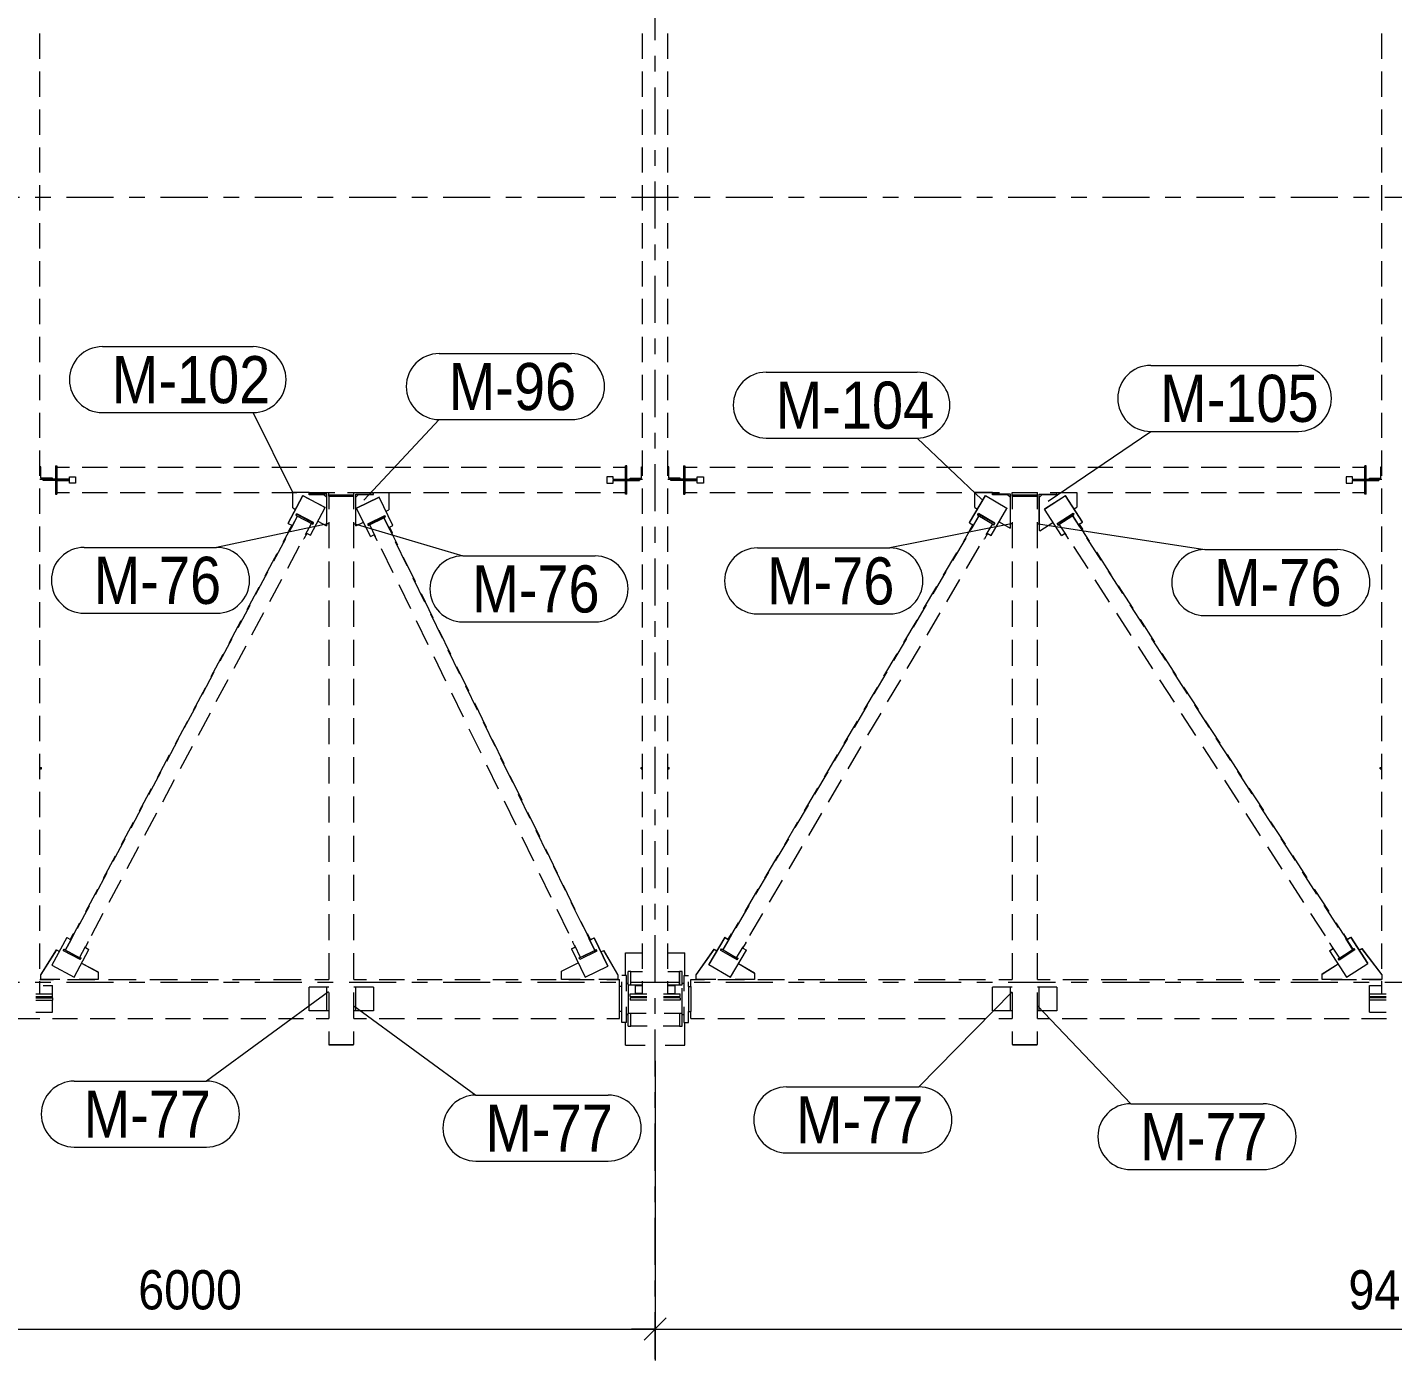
# Model space of a CAD drawing. Header units: millimetres. Extents: x -59 to 782, y -222 to 372.
# Drawn here: x 602 to 689, y -24.2 to 60.8 of the extents above; entities that cross this region are included whole.
import ezdxf

# ---------------------------------------------------------------- set-up
doc = ezdxf.new("R2010")
doc.units = ezdxf.units.MM
doc.linetypes.add('XKITLINE00', pattern=[0])
doc.linetypes.add('XKITLINE03', pattern=[6, 3, -1, 1, -1])
for name, color, linetype, lineweight in [('Part', 2, 'Continuous', 0), ('PartMark', 3, 'Continuous', 0), ('S-GRID', 1, 'Continuous', 0), ('Z-DIMENSIONS', 1, 'Continuous', 0)]:
    doc.layers.add(name, color=color, linetype=linetype, lineweight=lineweight)
doc.styles.add('GOST type A', font='ARIAL.TTF')

msp = doc.modelspace()

# ---------------------------------------------------------------- linework, layer by layer
at = {"layer": 'Part', "linetype": 'XKITLINE00', "lineweight": 0}
for p, q in [((602.8, 58.811), (602.8, 60.421)), ((641.2, 58.811), (641.2, 60.42)), ((642.8, 58.811), (642.8, 60.421)), ((688.3, 58.811), (688.3, 60.42)), ((602.8, 56.397), (602.8, 58.006)), ((641.2, 56.397), (641.2, 58.006)), ((642.8, 56.397), (642.8, 58.006)), ((688.3, 56.397), (688.3, 58.006)), ((602.8, 53.983), (602.8, 55.592)), ((641.2, 53.983), (641.2, 55.592)), ((642.8, 53.983), (642.8, 55.592)), ((688.3, 53.983), (688.3, 55.592)), ((602.8, 51.568), (602.8, 53.178)), ((641.2, 51.568), (641.2, 53.178)), ((642.8, 51.568), (642.8, 53.178)), ((688.3, 51.568), (688.3, 53.178)), ((602.8, 49.154), (602.8, 50.764)), ((641.2, 49.154), (641.2, 50.764)), ((642.8, 49.154), (642.8, 50.764)), ((688.3, 49.154), (688.3, 50.764)), ((602.8, 46.74), (602.8, 48.349)), ((641.2, 46.74), (641.2, 48.349)), ((642.8, 46.74), (642.8, 48.349)), ((688.3, 46.74), (688.3, 48.349)), ((602.8, 44.326), (602.8, 45.935)), ((641.2, 44.326), (641.2, 45.935)), ((642.8, 44.326), (642.8, 45.935)), ((688.3, 44.326), (688.3, 45.935)), ((602.8, 41.911), (602.8, 43.521)), ((641.2, 41.911), (641.2, 43.521)), ((642.8, 41.911), (642.8, 43.521)), ((688.3, 41.911), (688.3, 43.521)), ((602.8, 39.497), (602.8, 41.107)), ((641.2, 39.497), (641.2, 41.107)), ((642.8, 39.497), (642.8, 41.107)), ((688.3, 39.497), (688.3, 41.107)), ((602.8, 37.083), (602.8, 38.692)), ((641.2, 37.083), (641.2, 38.692)), ((642.8, 37.083), (642.8, 38.692)), ((688.3, 37.083), (688.3, 38.692)), ((602.8, 34.669), (602.8, 36.278)), ((641.2, 34.669), (641.2, 36.278)), ((642.8, 34.669), (642.8, 36.278)), ((688.3, 34.669), (688.3, 36.278)), ((602.8, 32.254), (602.8, 33.864)), ((641.2, 32.254), (641.2, 33.864)), ((642.8, 32.254), (642.8, 33.864)), ((688.3, 32.254), (688.3, 33.864)), ((602.87, 32.84), (602.8, 32.84)), ((602.87, 32.11), (602.87, 32.84)), ((603.8, 32.9), (603.8, 32.04)), ((603.8, 32.9), (603.88, 32.9)), ((603.88, 32.9), (603.88, 32.04)), ((603.88, 32.8), (604.685, 32.8)), ((604.68, 32.2), (605.08, 32.2)), ((604.68, 32.04), (604.68, 32.2)), ((605.08, 32.2), (605.08, 31.8)), ((605.491, 32.8), (607.101, 32.8)), ((607.907, 32.8), (609.517, 32.8)), ((610.323, 32.8), (611.933, 32.8)), ((612.739, 32.8), (614.349, 32.8)), ((615.155, 32.8), (616.765, 32.8)), ((617.571, 32.8), (619.181, 32.8)), ((619.987, 32.8), (621.597, 32.8)), ((622.403, 32.8), (624.013, 32.8)), ((624.819, 32.8), (626.429, 32.8)), ((627.235, 32.8), (628.845, 32.8)), ((629.651, 32.8), (631.261, 32.8)), ((632.067, 32.8), (633.677, 32.8)), ((634.483, 32.8), (636.093, 32.8)), ((636.899, 32.8), (638.509, 32.8)), ((639.32, 32.2), (638.92, 32.2)), ((638.92, 32.2), (638.92, 31.8)), ((639.315, 32.8), (640.12, 32.8)), ((639.32, 32.04), (639.32, 32.2)), ((640.2, 32.9), (640.12, 32.9)), ((640.12, 32.04), (640.12, 32.9)), ((640.2, 32.04), (640.2, 32.9)), ((641.13, 32.11), (641.13, 32.84)), ((641.13, 32.84), (641.2, 32.84)), ((642.87, 32.84), (642.8, 32.84)), ((642.87, 32.11), (642.87, 32.84)), ((643.8, 32.9), (643.8, 32.04)), ((643.8, 32.9), (643.88, 32.9)), ((643.88, 32.9), (643.88, 32.04)), ((643.88, 32.8), (644.683, 32.8)), ((644.68, 32.2), (645.08, 32.2)), ((644.68, 32.04), (644.68, 32.2)), ((645.08, 32.2), (645.08, 31.8)), ((645.485, 32.8), (647.09, 32.8)), ((647.893, 32.8), (649.498, 32.8)), ((650.301, 32.8), (651.906, 32.8)), ((652.708, 32.8), (654.314, 32.8)), ((655.116, 32.8), (656.721, 32.8)), ((657.524, 32.8), (659.129, 32.8)), ((659.932, 32.8), (661.537, 32.8)), ((662.34, 32.8), (663.945, 32.8)), ((664.747, 32.8), (666.353, 32.8)), ((667.155, 32.8), (668.76, 32.8)), ((669.563, 32.8), (671.168, 32.8)), ((671.971, 32.8), (673.576, 32.8)), ((674.378, 32.8), (675.984, 32.8)), ((676.786, 32.8), (678.391, 32.8)), ((679.194, 32.8), (680.799, 32.8)), ((681.602, 32.8), (683.207, 32.8)), ((684.01, 32.8), (685.615, 32.8)), ((686.42, 32.2), (686.02, 32.2)), ((686.02, 32.2), (686.02, 31.8)), ((686.417, 32.8), (687.22, 32.8)), ((686.42, 32.04), (686.42, 32.2)), ((687.3, 32.9), (687.22, 32.9)), ((687.22, 32.04), (687.22, 32.9)), ((687.3, 32.04), (687.3, 32.9)), ((688.23, 32.11), (688.23, 32.84)), ((688.23, 32.84), (688.3, 32.84)), ((602.8, 32.04), (603, 32.04)), ((602.8, 29.84), (602.8, 31.45)), ((603.6, 32.11), (602.87, 32.11)), ((604.68, 32.04), (603, 32.04)), ((603, 31.96), (603, 32.04)), ((604.68, 31.96), (603, 31.96)), ((603.6, 32.04), (603.6, 32.11)), ((603.8, 32.04), (603.88, 32.04)), ((603.8, 31.96), (603.8, 31.1)), ((603.8, 31.96), (603.88, 31.96)), ((603.88, 32.05), (604.667, 32.05)), ((603.88, 31.96), (603.88, 31.1)), ((603.88, 31.95), (604.68, 31.95)), ((604.68, 31.96), (604.68, 32.04)), ((604.68, 31.8), (604.68, 31.96)), ((605.08, 31.8), (604.68, 31.8)), ((638.92, 31.8), (639.32, 31.8)), ((639.32, 32.05), (640.12, 32.05)), ((639.32, 32.04), (639.32, 31.96)), ((639.32, 32.04), (641, 32.04)), ((639.32, 31.96), (641, 31.96)), ((639.32, 31.8), (639.32, 31.96)), ((639.32, 31.95), (640.107, 31.95)), ((640.2, 32.04), (640.12, 32.04)), ((640.2, 31.96), (640.12, 31.96)), ((640.12, 31.1), (640.12, 31.96)), ((640.2, 31.1), (640.2, 31.96)), ((640.4, 32.04), (640.4, 32.11)), ((640.4, 32.11), (641.13, 32.11)), ((641, 32.04), (641.2, 32.04)), ((641, 32.04), (641, 31.96)), ((641.2, 29.84), (641.2, 31.45)), ((642.8, 32.04), (643, 32.04)), ((642.8, 29.84), (642.8, 31.45)), ((643.6, 32.11), (642.87, 32.11)), ((644.68, 32.04), (643, 32.04)), ((643, 31.96), (643, 32.04)), ((644.68, 31.96), (643, 31.96)), ((643.6, 32.04), (643.6, 32.11)), ((643.8, 32.04), (643.88, 32.04)), ((643.8, 31.96), (643.8, 31.1)), ((643.8, 31.96), (643.88, 31.96)), ((643.88, 32.05), (644.667, 32.05)), ((643.88, 31.96), (643.88, 31.1)), ((643.88, 31.95), (644.68, 31.95)), ((644.68, 31.96), (644.68, 32.04)), ((644.68, 31.8), (644.68, 31.96)), ((645.08, 31.8), (644.68, 31.8)), ((686.02, 31.8), (686.42, 31.8)), ((686.42, 32.05), (687.22, 32.05)), ((686.42, 32.04), (686.42, 31.96)), ((686.42, 32.04), (688.1, 32.04)), ((686.42, 31.96), (688.1, 31.96)), ((686.42, 31.8), (686.42, 31.96)), ((686.42, 31.95), (687.207, 31.95)), ((687.3, 32.04), (687.22, 32.04)), ((687.3, 31.96), (687.22, 31.96)), ((687.22, 31.1), (687.22, 31.96)), ((687.3, 31.1), (687.3, 31.96)), ((687.5, 32.04), (687.5, 32.11)), ((687.5, 32.11), (688.23, 32.11)), ((688.1, 32.04), (688.3, 32.04)), ((688.1, 32.04), (688.1, 31.96)), ((688.3, 29.84), (688.3, 31.45)), ((603.8, 31.1), (603.88, 31.1)), ((603.88, 31.2), (604.685, 31.2)), ((605.491, 31.2), (607.101, 31.2)), ((607.907, 31.2), (609.517, 31.2)), ((610.323, 31.2), (611.933, 31.2)), ((612.739, 31.2), (614.349, 31.2)), ((615.155, 31.2), (616.765, 31.2)), ((617.571, 31.2), (619.181, 31.2)), ((618.621, 29.237), (619.563, 30.998)), ((618.621, 29.232), (619.563, 30.993)), ((618.915, 31.195), (618.915, 31.2)), ((619.95, 31.195), (618.915, 31.195)), ((618.915, 30.211), (618.915, 31.195)), ((619.563, 30.993), (619.563, 30.998)), ((619.563, 30.998), (620.974, 30.246)), ((620.974, 30.241), (619.563, 30.993)), ((619.95, 31.08), (619.95, 31.2)), ((619.95, 31.055), (619.95, 31.08)), ((621.08, 31.08), (619.95, 31.08)), ((620.9, 31.065), (619.95, 31.065)), ((620.9, 31.055), (619.95, 31.055)), ((619.987, 31.2), (621.597, 31.2)), ((620.9, 31.065), (620.9, 31.055)), ((621.06, 30.905), (620.9, 31.065)), ((621.06, 30.895), (620.9, 31.055)), ((621.06, 30.905), (621.06, 29.07)), ((621.08, 29.2), (621.08, 31.08)), ((621.2, 30.969), (621.2, 31.2)), ((621.2, 30.988), (621.24, 30.988)), ((621.2, 30.969), (621.2, 30.137)), ((622.76, 31.028), (621.24, 31.028)), ((621.24, 31.028), (621.24, 30.961)), ((621.24, 31.001), (622.76, 31.001)), ((621.24, 30.961), (622.76, 30.961)), ((622.8, 30.96), (621.292, 30.96)), ((622.403, 31.2), (624.013, 31.2)), ((622.76, 30.961), (622.76, 31.028)), ((622.76, 30.988), (622.8, 30.988)), ((622.8, 30.969), (622.8, 31.2)), ((622.8, 30.137), (622.8, 30.969)), ((622.92, 29.2), (622.92, 31.08)), ((622.92, 31.08), (624.05, 31.08)), ((622.94, 30.9), (623.1, 31.06)), ((622.94, 29.069), (622.94, 30.9)), ((622.983, 30.2), (624.422, 30.898)), ((624.422, 30.893), (622.983, 30.194)), ((623.1, 31.06), (624.05, 31.06)), ((624.05, 31.08), (624.05, 31.2)), ((624.05, 31.195), (625.039, 31.195)), ((624.05, 31.06), (624.05, 31.08)), ((625.297, 29.103), (624.422, 30.898)), ((624.422, 30.898), (624.422, 30.893)), ((625.297, 29.098), (624.422, 30.893)), ((624.819, 31.2), (626.429, 31.2)), ((625.039, 31.195), (625.039, 31.2)), ((625.039, 31.195), (625.039, 30.088)), ((627.235, 31.2), (628.845, 31.2)), ((629.651, 31.2), (631.261, 31.2)), ((632.067, 31.2), (633.677, 31.2)), ((634.483, 31.2), (636.093, 31.2)), ((636.899, 31.2), (638.509, 31.2)), ((639.315, 31.2), (640.12, 31.2)), ((640.2, 31.1), (640.12, 31.1)), ((643.8, 31.1), (643.88, 31.1)), ((643.88, 31.2), (644.683, 31.2)), ((645.485, 31.2), (647.09, 31.2)), ((647.893, 31.2), (649.498, 31.2)), ((650.301, 31.2), (651.906, 31.2)), ((652.708, 31.2), (654.314, 31.2)), ((655.116, 31.2), (656.721, 31.2)), ((657.524, 31.2), (659.129, 31.2)), ((659.932, 31.2), (661.537, 31.2)), ((662.02, 29.278), (663.036, 30.998)), ((662.02, 29.273), (663.036, 30.993)), ((662.34, 31.2), (663.945, 31.2)), ((662.356, 31.195), (662.356, 31.2)), ((663.5, 31.195), (662.356, 31.195)), ((662.356, 30.239), (662.356, 31.195)), ((663.036, 30.993), (663.036, 30.998)), ((663.036, 30.998), (664.414, 30.188)), ((664.414, 30.182), (663.036, 30.993)), ((663.5, 31.08), (663.5, 31.2)), ((664.63, 31.08), (663.5, 31.08)), ((663.5, 31.055), (663.5, 31.08)), ((664.45, 31.065), (663.5, 31.065)), ((664.45, 31.055), (663.5, 31.055)), ((664.45, 31.065), (664.45, 31.055)), ((664.61, 30.905), (664.45, 31.065)), ((664.61, 30.895), (664.45, 31.055)), ((664.61, 30.905), (664.61, 28.914)), ((664.63, 29.2), (664.63, 31.08)), ((664.747, 31.2), (666.353, 31.2)), ((664.75, 30.969), (664.75, 31.2)), ((664.75, 30.988), (664.79, 30.988)), ((664.75, 30.969), (664.75, 30.137)), ((666.31, 31.028), (664.79, 31.028)), ((664.79, 31.028), (664.79, 30.961)), ((664.79, 31.001), (666.31, 31.001)), ((664.79, 30.961), (666.31, 30.961)), ((666.35, 30.96), (664.842, 30.96)), ((666.31, 30.961), (666.31, 31.028)), ((666.31, 30.988), (666.35, 30.988)), ((666.35, 30.969), (666.35, 31.2)), ((666.35, 30.137), (666.35, 30.969)), ((666.47, 29.2), (666.47, 31.08)), ((666.47, 31.08), (667.6, 31.08)), ((666.49, 30.9), (666.65, 31.06)), ((666.49, 28.769), (666.49, 30.9)), ((666.65, 31.06), (667.6, 31.06)), ((666.799, 30.133), (668.143, 30.998)), ((668.143, 30.993), (666.799, 30.127)), ((667.155, 31.2), (668.76, 31.2)), ((667.6, 31.08), (667.6, 31.2)), ((667.6, 31.195), (668.854, 31.195)), ((667.6, 31.06), (667.6, 31.08)), ((669.227, 29.321), (668.143, 30.998)), ((668.143, 30.998), (668.143, 30.993)), ((669.227, 29.315), (668.143, 30.993)), ((668.854, 31.195), (668.854, 31.2)), ((668.854, 31.195), (668.854, 30.267)), ((669.563, 31.2), (671.168, 31.2)), ((671.971, 31.2), (673.576, 31.2)), ((674.378, 31.2), (675.984, 31.2)), ((676.786, 31.2), (678.391, 31.2)), ((679.194, 31.2), (680.799, 31.2)), ((681.602, 31.2), (683.207, 31.2)), ((684.01, 31.2), (685.615, 31.2)), ((686.417, 31.2), (687.22, 31.2)), ((687.3, 31.1), (687.22, 31.1)), ((618.843, 28.98), (619.222, 29.689)), ((618.886, 29.09), (619.21, 29.696)), ((618.915, 30.211), (619.092, 30.117)), ((619.133, 29.773), (619.171, 29.844)), ((619.171, 29.807), (619.133, 29.736)), ((619.133, 29.736), (619.133, 29.773)), ((619.133, 29.736), (620.198, 29.169)), ((620.236, 29.277), (619.171, 29.844)), ((619.171, 29.844), (619.171, 29.807)), ((619.171, 29.807), (620.236, 29.24)), ((620.033, 28.48), (620.974, 30.241)), ((620.974, 30.246), (620.974, 30.241)), ((622.983, 30.194), (622.983, 30.2)), ((623.858, 28.4), (622.983, 30.194)), ((623.684, 29.203), (624.771, 29.731)), ((623.684, 29.166), (624.771, 29.694)), ((623.719, 29.094), (624.806, 29.622)), ((625.088, 28.812), (624.715, 29.578)), ((625.027, 28.967), (624.727, 29.583)), ((624.771, 29.694), (624.771, 29.731)), ((624.771, 29.731), (624.806, 29.659)), ((624.806, 29.622), (624.771, 29.694)), ((624.806, 29.622), (624.806, 29.659)), ((624.86, 30.001), (625.039, 30.088)), ((662.223, 28.996), (662.641, 29.705)), ((662.279, 29.12), (662.629, 29.713)), ((662.356, 30.239), (662.528, 30.138)), ((662.556, 29.792), (662.597, 29.861)), ((662.597, 29.824), (662.556, 29.755)), ((662.556, 29.755), (662.556, 29.792)), ((662.556, 29.755), (663.594, 29.145)), ((663.635, 29.251), (662.597, 29.861)), ((662.597, 29.861), (662.597, 29.824)), ((662.597, 29.824), (663.635, 29.214)), ((663.399, 28.463), (664.414, 30.182)), ((664.414, 30.188), (664.414, 30.182)), ((666.799, 30.127), (666.799, 30.133)), ((667.883, 28.45), (666.799, 30.127)), ((667.616, 29.228), (668.627, 29.879)), ((667.616, 29.192), (668.627, 29.842)), ((667.66, 29.125), (668.67, 29.775)), ((669.046, 29.013), (668.588, 29.722)), ((668.975, 29.152), (668.602, 29.731)), ((668.627, 29.842), (668.627, 29.879)), ((668.627, 29.879), (668.67, 29.812)), ((668.67, 29.775), (668.627, 29.842)), ((668.67, 29.775), (668.67, 29.812)), ((668.685, 30.159), (668.854, 30.267)), ((602.8, 27.426), (602.8, 29.036)), ((618.297, 28.026), (618.678, 28.738)), ((618.621, 29.237), (618.621, 29.232)), ((618.621, 29.232), (618.886, 29.091)), ((618.844, 29.113), (618.662, 28.773)), ((618.662, 28.747), (618.851, 29.099)), ((618.662, 28.773), (618.662, 28.747)), ((618.662, 28.747), (618.698, 28.728)), ((618.886, 29.08), (618.698, 28.728)), ((618.851, 29.11), (618.851, 29.099)), ((618.851, 29.099), (618.886, 29.08)), ((618.886, 29.08), (618.886, 29.091)), ((619.725, 28.511), (620.104, 29.22)), ((620.198, 29.169), (620.236, 29.24)), ((620.236, 29.24), (620.236, 29.277)), ((620.506, 29.365), (621.06, 29.07)), ((621.2, 29.2), (621.08, 29.2)), ((621.2, 29.305), (621.2, 27.641)), ((622.8, 27.641), (622.8, 29.305)), ((622.8, 29.2), (622.92, 29.2)), ((622.94, 29.069), (623.419, 29.301)), ((623.684, 29.203), (623.684, 29.166)), ((623.684, 29.166), (623.719, 29.094)), ((624.189, 28.376), (623.816, 29.141)), ((625.027, 28.967), (625.297, 29.098)), ((625.027, 28.957), (625.063, 28.974)), ((625.027, 28.967), (625.027, 28.957)), ((625.027, 28.957), (625.202, 28.598)), ((625.063, 28.974), (625.063, 28.985)), ((625.238, 28.615), (625.063, 28.974)), ((625.069, 28.988), (625.238, 28.641)), ((625.297, 29.098), (625.297, 29.103)), ((641.2, 27.426), (641.2, 29.035)), ((642.8, 27.426), (642.8, 29.036)), ((661.634, 28.064), (662.056, 28.778)), ((662.02, 29.278), (662.02, 29.273)), ((662.02, 29.273), (662.279, 29.121)), ((662.238, 29.145), (662.041, 28.813)), ((662.041, 28.787), (662.244, 29.131)), ((662.041, 28.813), (662.041, 28.787)), ((662.041, 28.787), (662.076, 28.767)), ((662.279, 29.111), (662.076, 28.767)), ((662.244, 29.141), (662.244, 29.131)), ((662.244, 29.131), (662.279, 29.111)), ((662.279, 29.111), (662.279, 29.121)), ((663.085, 28.49), (663.503, 29.199)), ((663.594, 29.145), (663.635, 29.214)), ((663.635, 29.214), (663.635, 29.251)), ((663.909, 29.326), (664.61, 28.914)), ((664.75, 29.2), (664.63, 29.2)), ((664.75, 29.305), (664.75, 27.641)), ((666.35, 27.641), (666.35, 29.305)), ((666.35, 29.2), (666.47, 29.2)), ((666.5, 28.753), (666.49, 28.769)), ((666.5, 28.753), (667.338, 29.292)), ((667.616, 29.228), (667.616, 29.192)), ((667.616, 29.192), (667.66, 29.125)), ((668.206, 28.472), (667.748, 29.181)), ((668.975, 29.153), (669.227, 29.315)), ((668.975, 29.143), (669.009, 29.164)), ((668.975, 29.153), (668.975, 29.143)), ((668.975, 29.143), (669.192, 28.807)), ((669.009, 29.164), (669.009, 29.175)), ((669.226, 28.829), (669.009, 29.164)), ((669.016, 29.179), (669.226, 28.855)), ((669.192, 28.807), (669.226, 28.829)), ((669.675, 28.105), (669.213, 28.821)), ((669.226, 28.855), (669.226, 28.829)), ((669.227, 29.315), (669.227, 29.321)), ((688.3, 27.426), (688.3, 29.035)), ((617.706, 26.853), (618.464, 28.271)), ((619.588, 28.254), (619.615, 28.24)), ((619.803, 28.592), (619.615, 28.24)), ((619.776, 28.606), (619.803, 28.592)), ((619.781, 28.614), (620.033, 28.48)), ((619.803, 28.592), (619.803, 28.602)), ((623.858, 28.4), (624.116, 28.525)), ((624.092, 28.503), (624.12, 28.516)), ((624.092, 28.513), (624.092, 28.503)), ((624.092, 28.503), (624.267, 28.144)), ((624.267, 28.144), (624.295, 28.158)), ((625.202, 28.598), (625.238, 28.615)), ((625.597, 27.833), (625.22, 28.607)), ((625.238, 28.641), (625.238, 28.615)), ((626.208, 26.515), (625.461, 28.046)), ((660.968, 26.87), (661.805, 28.287)), ((662.946, 28.255), (662.972, 28.24)), ((663.175, 28.584), (662.972, 28.24)), ((663.149, 28.599), (663.175, 28.584)), ((663.154, 28.607), (663.399, 28.463)), ((663.175, 28.584), (663.175, 28.594)), ((667.883, 28.45), (668.121, 28.603)), ((668.101, 28.58), (668.126, 28.596)), ((668.101, 28.591), (668.101, 28.58)), ((668.101, 28.58), (668.318, 28.245)), ((668.318, 28.245), (668.343, 28.261)), ((670.42, 26.887), (669.504, 28.304)), ((617.154, 25.887), (617.916, 27.313)), ((618.588, 26.384), (619.346, 27.802)), ((625.308, 26.079), (624.562, 27.61)), ((626.729, 25.511), (625.975, 27.059)), ((660.37, 25.922), (661.213, 27.35)), ((661.829, 26.363), (662.666, 27.781)), ((669.58, 26.346), (668.664, 27.764)), ((671.062, 25.959), (670.138, 27.39)), ((602.8, 25.012), (602.8, 26.621)), ((616.569, 24.726), (617.327, 26.144)), ((621.2, 26.809), (621.2, 25.146)), ((622.8, 25.146), (622.8, 26.809)), ((641.2, 25.012), (641.2, 26.621)), ((642.8, 25.012), (642.8, 26.621)), ((659.713, 24.743), (660.549, 26.161)), ((664.75, 26.809), (664.75, 25.146)), ((666.35, 25.146), (666.35, 26.809)), ((671.795, 24.76), (670.879, 26.178)), ((688.3, 25.012), (688.3, 26.621)), ((617.451, 24.257), (618.209, 25.675)), ((626.428, 23.782), (625.682, 25.313)), ((627.327, 24.219), (626.581, 25.75)), ((660.574, 24.237), (661.411, 25.654)), ((670.954, 24.22), (670.038, 25.637)), ((672.449, 23.813), (671.524, 25.244)), ((616.011, 23.748), (616.773, 25.174)), ((627.86, 23.19), (627.106, 24.738)), ((659.106, 23.78), (659.949, 25.208)), ((602.8, 22.598), (602.8, 24.207)), ((615.432, 22.6), (616.19, 24.017)), ((616.314, 22.13), (617.072, 23.548)), ((621.2, 24.314), (621.2, 22.65)), ((622.8, 22.65), (622.8, 24.314)), ((641.2, 22.598), (641.2, 24.207)), ((642.8, 22.598), (642.8, 24.207)), ((658.457, 22.617), (659.294, 24.034)), ((659.319, 22.11), (660.156, 23.528)), ((664.75, 24.314), (664.75, 22.65)), ((666.35, 22.65), (666.35, 24.314)), ((672.329, 22.093), (671.412, 23.511)), ((673.169, 22.634), (672.253, 24.052)), ((688.3, 22.598), (688.3, 24.207)), ((614.867, 21.61), (615.63, 23.035)), ((627.547, 21.486), (626.801, 23.017)), ((628.447, 21.922), (627.7, 23.453)), ((657.841, 21.638), (658.684, 23.066)), ((673.836, 21.667), (672.911, 23.098)), ((602.8, 20.183), (602.8, 21.793)), ((614.294, 20.473), (615.052, 21.891)), ((621.2, 21.818), (621.2, 20.154)), ((622.8, 20.154), (622.8, 21.818)), ((628.992, 20.869), (628.238, 22.416)), ((641.2, 20.183), (641.2, 21.793)), ((642.8, 20.183), (642.8, 21.793)), ((657.202, 20.49), (658.039, 21.908)), ((664.75, 21.818), (664.75, 20.154)), ((666.35, 20.154), (666.35, 21.818)), ((674.543, 20.507), (673.627, 21.925)), ((688.3, 20.183), (688.3, 21.793)), ((613.724, 19.471), (614.486, 20.897)), ((615.177, 20.003), (615.935, 21.421)), ((629.566, 19.625), (628.82, 21.156)), ((656.577, 19.496), (657.42, 20.924)), ((658.064, 19.984), (658.901, 21.401)), ((673.703, 19.967), (672.787, 21.384)), ((675.223, 19.521), (674.298, 20.952)), ((628.667, 19.189), (627.921, 20.72)), ((630.123, 18.548), (629.369, 20.095)), ((602.8, 17.769), (602.8, 19.379)), ((613.157, 18.346), (613.915, 19.764)), ((614.04, 17.876), (614.798, 19.294)), ((621.2, 19.322), (621.2, 17.659)), ((622.8, 17.659), (622.8, 19.322)), ((641.2, 17.769), (641.2, 19.379)), ((642.8, 17.769), (642.8, 19.379)), ((655.947, 18.364), (656.784, 19.781)), ((656.808, 17.857), (657.645, 19.275)), ((664.75, 19.323), (664.75, 17.659)), ((666.35, 17.659), (666.35, 19.323)), ((675.077, 17.84), (674.161, 19.258)), ((675.918, 18.381), (675.001, 19.799)), ((688.3, 17.769), (688.3, 19.379)), ((612.581, 17.333), (613.343, 18.758)), ((629.786, 16.892), (629.04, 18.423)), ((630.686, 17.329), (629.939, 18.86)), ((655.312, 17.354), (656.155, 18.782)), ((676.61, 17.375), (675.685, 18.806)), ((612.02, 16.219), (612.778, 17.637)), ((631.255, 16.226), (630.501, 17.774)), ((654.692, 16.237), (655.528, 17.655)), ((677.292, 16.255), (676.376, 17.672)), ((602.8, 15.355), (602.8, 16.964)), ((611.437, 15.194), (612.2, 16.62)), ((612.902, 15.749), (613.661, 17.167)), ((621.2, 16.827), (621.2, 15.163)), ((622.8, 15.163), (622.8, 16.827)), ((631.805, 15.032), (631.059, 16.563)), ((641.2, 15.355), (641.2, 16.964)), ((642.8, 15.355), (642.8, 16.964)), ((654.048, 15.212), (654.891, 16.64)), ((655.553, 15.731), (656.39, 17.148)), ((664.75, 16.827), (664.75, 15.163)), ((666.35, 15.163), (666.35, 16.827)), ((676.451, 15.714), (675.535, 17.131)), ((677.997, 15.229), (677.072, 16.66)), ((688.3, 15.355), (688.3, 16.964)), ((630.906, 14.596), (630.16, 16.127)), ((610.883, 14.092), (611.641, 15.51)), ((611.765, 13.622), (612.523, 15.04)), ((632.387, 13.905), (631.632, 15.453)), ((653.436, 14.111), (654.273, 15.528)), ((654.298, 13.604), (655.135, 15.022)), ((677.826, 13.587), (676.909, 15.005)), ((678.666, 14.128), (677.75, 15.546)), ((602.8, 12.941), (602.8, 14.55)), ((610.294, 13.055), (611.056, 14.481)), ((621.2, 14.331), (621.2, 12.668)), ((622.8, 12.668), (622.8, 14.331)), ((632.925, 12.735), (632.178, 14.266)), ((641.2, 12.941), (641.2, 14.55)), ((642.8, 12.941), (642.8, 14.55)), ((652.784, 13.07), (653.627, 14.498)), ((664.75, 14.331), (664.75, 12.668)), ((666.35, 12.668), (666.35, 14.331)), ((679.383, 13.084), (678.459, 14.514)), ((688.3, 12.941), (688.3, 14.55)), ((602.8, 13.684), (602.9, 13.684)), ((602.8, 13.604), (602.9, 13.604)), ((602.9, 13.604), (602.9, 13.684)), ((609.746, 11.965), (610.504, 13.383)), ((632.025, 12.299), (631.279, 13.83)), ((633.518, 11.584), (632.764, 13.131)), ((641.1, 13.604), (641.1, 13.684)), ((641.1, 13.684), (641.2, 13.684)), ((641.1, 13.604), (641.2, 13.604)), ((642.8, 13.684), (642.9, 13.684)), ((642.8, 13.604), (642.9, 13.604)), ((642.9, 13.604), (642.9, 13.684)), ((652.181, 11.984), (653.018, 13.402)), ((680.04, 12.002), (679.124, 13.419)), ((688.2, 13.604), (688.2, 13.684)), ((688.2, 13.684), (688.3, 13.684)), ((688.2, 13.604), (688.3, 13.604)), ((609.151, 10.917), (609.913, 12.343)), ((610.628, 11.495), (611.386, 12.913)), ((651.519, 10.928), (652.362, 12.356)), ((653.043, 11.478), (653.88, 12.895)), ((679.2, 11.461), (678.284, 12.878)), ((680.77, 10.938), (679.846, 12.368)), ((602.8, 10.526), (602.8, 12.136)), ((621.2, 11.836), (621.2, 10.172)), ((622.8, 10.172), (622.8, 11.836)), ((633.145, 10.002), (632.399, 11.533)), ((634.044, 10.439), (633.298, 11.97)), ((641.2, 10.526), (641.2, 12.136)), ((642.8, 10.526), (642.8, 12.136)), ((664.75, 11.836), (664.75, 10.172)), ((666.35, 10.172), (666.35, 11.836)), ((688.3, 10.526), (688.3, 12.136)), ((608.609, 9.838), (609.367, 11.256)), ((609.491, 9.368), (610.249, 10.786)), ((634.65, 9.262), (633.895, 10.81)), ((650.926, 9.858), (651.763, 11.275)), ((651.787, 9.351), (652.624, 10.769)), ((680.574, 9.334), (679.658, 10.752)), ((681.415, 9.875), (680.498, 11.293)), ((602.8, 8.112), (602.8, 9.722)), ((608.007, 8.778), (608.77, 10.204)), ((635.164, 8.142), (634.417, 9.673)), ((641.2, 8.112), (641.2, 9.722)), ((642.8, 8.112), (642.8, 9.722)), ((650.255, 8.786), (651.098, 10.214)), ((682.157, 8.792), (681.233, 10.222)), ((688.3, 8.112), (688.3, 9.722)), ((607.472, 7.711), (608.23, 9.129)), ((621.2, 9.34), (621.2, 7.676)), ((622.8, 7.676), (622.8, 9.34)), ((634.264, 7.706), (633.518, 9.237)), ((649.671, 7.731), (650.507, 9.149)), ((664.75, 9.34), (664.75, 7.676)), ((666.35, 7.676), (666.35, 9.34)), ((682.789, 7.749), (681.873, 9.166)), ((606.864, 6.64), (607.626, 8.065)), ((608.354, 7.241), (609.112, 8.659)), ((635.781, 6.941), (635.027, 8.489)), ((648.99, 6.644), (649.833, 8.072)), ((650.532, 7.225), (651.369, 8.642)), ((681.948, 7.208), (681.032, 8.625)), ((683.544, 6.646), (682.619, 8.076)), ((602.8, 5.698), (602.8, 7.307)), ((606.335, 5.584), (607.093, 7.002)), ((636.283, 5.845), (635.537, 7.377)), ((641.2, 5.698), (641.2, 7.307)), ((642.8, 5.698), (642.8, 7.307)), ((648.415, 5.605), (649.252, 7.022)), ((684.163, 5.622), (683.247, 7.04)), ((688.3, 5.698), (688.3, 7.307)), ((607.217, 5.114), (607.975, 6.532)), ((621.2, 6.845), (621.2, 5.181)), ((622.8, 5.181), (622.8, 6.845)), ((635.384, 5.409), (634.638, 6.94)), ((636.913, 4.62), (636.158, 6.167)), ((649.277, 5.098), (650.114, 6.516)), ((664.75, 6.845), (664.75, 5.181)), ((666.35, 5.181), (666.35, 6.845)), ((683.323, 5.081), (682.407, 6.499)), ((605.721, 4.501), (606.483, 5.927)), ((647.726, 4.502), (648.569, 5.93)), ((684.931, 4.5), (684.006, 5.93)), ((602.8, 3.284), (602.8, 4.893)), ((605.198, 3.457), (605.956, 4.875)), ((606.08, 2.987), (606.838, 4.405)), ((636.504, 3.112), (635.757, 4.643)), ((637.403, 3.549), (636.656, 5.08)), ((641.2, 3.284), (641.2, 4.893)), ((642.8, 3.284), (642.8, 4.893)), ((647.16, 3.478), (647.997, 4.896)), ((648.022, 2.972), (648.859, 4.389)), ((684.697, 2.955), (683.781, 4.373)), ((685.537, 3.496), (684.621, 4.913)), ((688.3, 3.284), (688.3, 4.893)), ((604.958, 3.075), (605.34, 3.788)), ((621.2, 4.349), (621.2, 2.685)), ((622.8, 2.685), (622.8, 4.349)), ((637.667, 3.072), (637.29, 3.846)), ((646.883, 3.074), (647.305, 3.788)), ((664.75, 4.349), (664.75, 2.685)), ((666.35, 2.685), (666.35, 4.349)), ((685.856, 3.069), (685.393, 3.784)), ((604.514, 2.849), (603.572, 1.088)), ((604.514, 2.844), (603.572, 1.083)), ((604.439, 2.039), (604.818, 2.748)), ((604.439, 2.069), (604.774, 2.695)), ((604.514, 2.849), (604.743, 2.727)), ((604.514, 2.844), (604.514, 2.849)), ((604.514, 2.844), (604.743, 2.722)), ((604.743, 2.738), (604.931, 3.09)), ((604.931, 3.064), (604.743, 2.711)), ((604.743, 2.711), (604.743, 2.738)), ((604.743, 2.711), (604.778, 2.693)), ((604.778, 2.693), (604.967, 3.045)), ((604.967, 3.071), (604.931, 3.09)), ((604.931, 3.09), (604.931, 3.064)), ((604.967, 3.045), (604.931, 3.064)), ((604.967, 3.045), (604.967, 3.071)), ((636.724, 2.615), (636.742, 2.623)), ((636.724, 2.615), (636.724, 2.588)), ((637.659, 3.069), (637.695, 3.086)), ((637.659, 3.069), (637.659, 3.042)), ((637.695, 3.06), (637.659, 3.042)), ((637.659, 3.042), (637.834, 2.683)), ((637.87, 2.727), (637.695, 3.086)), ((637.695, 3.086), (637.695, 3.06)), ((637.87, 2.701), (637.695, 3.06)), ((638.149, 2.018), (637.776, 2.783)), ((637.87, 2.701), (637.834, 2.683)), ((637.838, 2.685), (638.149, 2.047)), ((637.87, 2.717), (638.104, 2.83)), ((637.87, 2.711), (638.104, 2.825)), ((637.87, 2.727), (637.87, 2.701)), ((638.104, 2.825), (638.104, 2.83)), ((638.104, 2.83), (638.979, 1.035)), ((638.979, 1.03), (638.104, 2.825)), ((646.43, 2.867), (645.415, 1.147)), ((646.43, 2.862), (645.415, 1.142)), ((646.323, 2.061), (646.742, 2.769)), ((646.323, 2.09), (646.684, 2.702)), ((646.43, 2.867), (646.654, 2.735)), ((646.43, 2.862), (646.43, 2.867)), ((646.43, 2.862), (646.654, 2.73)), ((646.654, 2.746), (646.857, 3.09)), ((646.857, 3.063), (646.654, 2.719)), ((646.654, 2.719), (646.654, 2.746)), ((646.654, 2.719), (646.689, 2.699)), ((646.689, 2.699), (646.892, 3.043)), ((646.892, 3.069), (646.857, 3.09)), ((646.857, 3.09), (646.857, 3.063)), ((646.892, 3.043), (646.857, 3.063)), ((646.892, 3.043), (646.892, 3.069)), ((685.847, 3.063), (685.88, 3.085)), ((685.847, 3.063), (685.847, 3.037)), ((685.88, 3.059), (685.847, 3.037)), ((685.847, 3.037), (686.063, 2.702)), ((686.097, 2.749), (685.88, 3.085)), ((685.88, 3.085), (685.88, 3.059)), ((686.097, 2.723), (685.88, 3.059)), ((686.454, 2.078), (685.995, 2.787)), ((686.097, 2.723), (686.063, 2.702)), ((686.068, 2.704), (686.454, 2.108)), ((686.097, 2.739), (686.315, 2.879)), ((686.097, 2.734), (686.315, 2.874)), ((686.097, 2.749), (686.097, 2.723)), ((686.315, 2.874), (686.315, 2.879)), ((686.315, 2.879), (687.399, 1.202)), ((687.399, 1.197), (686.315, 2.874)), ((602.8, 0.869), (602.8, 2.479)), ((603.866, 2.068), (602.864, 0.492)), ((602.864, 0.487), (603.866, 2.063)), ((603.866, 2.068), (604.045, 1.973)), ((603.866, 2.063), (603.866, 2.068)), ((603.866, 2.063), (604.043, 1.969)), ((604.31, 2.048), (604.348, 2.118)), ((604.31, 2.011), (604.348, 2.081)), ((604.31, 2.011), (604.31, 2.048)), ((605.376, 1.444), (604.31, 2.011)), ((604.348, 2.081), (604.348, 2.118)), ((604.348, 2.118), (604.44, 2.069)), ((605.413, 1.514), (604.348, 2.081)), ((604.439, 2.069), (604.439, 2.039)), ((604.439, 2.039), (605.322, 1.569)), ((604.984, 0.332), (605.925, 2.093)), ((605.322, 1.569), (605.701, 2.278)), ((605.669, 2.219), (605.696, 2.204)), ((605.696, 2.204), (605.884, 2.556)), ((605.7, 2.212), (605.925, 2.093)), ((605.702, 2.216), (605.925, 2.098)), ((605.884, 2.556), (605.857, 2.571)), ((605.884, 2.583), (605.868, 2.591)), ((605.884, 2.556), (605.884, 2.583)), ((605.925, 2.093), (605.925, 2.098)), ((621.2, 1.853), (621.2, 0.19)), ((622.8, 0.19), (622.8, 1.853)), ((636.665, 2.132), (636.893, 2.242)), ((636.665, 2.126), (636.895, 2.238)), ((636.665, 2.132), (636.665, 2.126)), ((636.665, 2.126), (637.54, 0.332)), ((636.724, 2.588), (636.752, 2.602)), ((636.724, 2.588), (636.899, 2.229)), ((637.25, 1.581), (636.877, 2.347)), ((636.899, 2.229), (636.927, 2.243)), ((638.243, 2.056), (637.156, 1.529)), ((638.278, 1.985), (637.191, 1.457)), ((638.149, 2.018), (637.25, 1.581)), ((638.149, 2.048), (638.243, 2.093)), ((638.149, 2.047), (638.149, 2.018)), ((638.278, 2.022), (638.243, 2.093)), ((638.243, 2.093), (638.243, 2.056)), ((638.278, 1.985), (638.243, 2.056)), ((638.278, 1.985), (638.278, 2.022)), ((638.539, 1.937), (638.721, 2.025)), ((638.541, 1.933), (638.721, 2.02)), ((639.615, 0.492), (638.721, 2.025)), ((638.721, 2.025), (638.721, 2.02)), ((638.721, 2.02), (639.615, 0.487)), ((640.1, 0.44), (640.1, 1.88)), ((640.1, 1.88), (641.2, 1.88)), ((641.2, 0.869), (641.2, 2.479)), ((642.8, 0.869), (642.8, 2.479)), ((642.8, 1.88), (643.9, 1.88)), ((643.9, 0.44), (643.9, 1.88)), ((645.75, 2.114), (644.616, 0.492)), ((644.616, 0.487), (645.75, 2.108)), ((645.75, 2.114), (645.925, 2.011)), ((645.75, 2.108), (645.75, 2.114)), ((645.75, 2.108), (645.923, 2.007)), ((646.194, 2.074), (646.235, 2.143)), ((646.194, 2.037), (646.235, 2.106)), ((646.194, 2.037), (646.194, 2.074)), ((647.233, 1.427), (646.194, 2.037)), ((646.235, 2.106), (646.235, 2.143)), ((646.235, 2.143), (646.324, 2.09)), ((647.273, 1.496), (646.235, 2.106)), ((646.323, 2.09), (646.323, 2.061)), ((646.323, 2.061), (647.185, 1.554)), ((646.794, 0.332), (647.809, 2.051)), ((647.185, 1.554), (647.603, 2.263)), ((647.559, 2.188), (647.585, 2.173)), ((647.585, 2.173), (647.788, 2.516)), ((647.589, 2.18), (647.809, 2.051)), ((647.592, 2.184), (647.809, 2.057)), ((647.788, 2.516), (647.762, 2.532)), ((647.788, 2.543), (647.773, 2.551)), ((647.788, 2.516), (647.788, 2.543)), ((647.809, 2.051), (647.809, 2.057)), ((664.75, 1.853), (664.75, 0.19)), ((666.35, 0.19), (666.35, 1.853)), ((684.971, 2.014), (685.182, 2.15)), ((684.971, 2.009), (685.185, 2.147)), ((684.971, 2.014), (684.971, 2.009)), ((684.971, 2.009), (686.055, 0.332)), ((684.973, 2.501), (684.985, 2.509)), ((684.973, 2.501), (684.973, 2.475)), ((684.973, 2.475), (684.997, 2.49)), ((684.973, 2.475), (685.189, 2.139)), ((685.613, 1.537), (685.155, 2.246)), ((685.189, 2.139), (685.214, 2.155)), ((686.539, 2.126), (685.528, 1.476)), ((686.582, 2.059), (685.571, 1.409)), ((686.454, 2.078), (685.613, 1.537)), ((686.453, 2.108), (686.539, 2.163)), ((686.454, 2.108), (686.454, 2.078)), ((686.582, 2.096), (686.539, 2.163)), ((686.539, 2.163), (686.539, 2.126)), ((686.582, 2.059), (686.539, 2.126)), ((686.582, 2.059), (686.582, 2.096)), ((686.855, 2.045), (687.026, 2.154)), ((686.857, 2.041), (687.026, 2.149)), ((688.293, 0.492), (687.026, 2.154)), ((687.026, 2.154), (687.026, 2.149)), ((687.026, 2.149), (688.293, 0.487)), ((688.3, 0.869), (688.3, 2.479)), ((603.572, 1.083), (603.572, 1.088)), ((603.572, 1.083), (604.984, 0.332)), ((605.334, 1.593), (605.413, 1.551)), ((605.376, 1.444), (605.413, 1.514)), ((605.413, 1.551), (605.413, 1.514)), ((605.457, 1.216), (606.513, 0.654)), ((605.459, 1.22), (606.513, 0.659)), ((636.023, 0.716), (637.098, 1.238)), ((636.023, 0.711), (637.1, 1.233)), ((637.156, 1.566), (637.238, 1.606)), ((637.156, 1.529), (637.156, 1.566)), ((637.191, 1.457), (637.156, 1.529)), ((637.54, 0.332), (638.979, 1.03)), ((638.979, 1.03), (638.979, 1.035)), ((645.415, 1.142), (645.415, 1.147)), ((645.415, 1.142), (646.794, 0.332)), ((647.198, 1.576), (647.273, 1.532)), ((647.233, 1.427), (647.273, 1.496)), ((647.273, 1.532), (647.273, 1.496)), ((647.304, 1.195), (648.335, 0.589)), ((647.306, 1.199), (648.335, 0.594)), ((684.504, 0.532), (685.508, 1.178)), ((684.504, 0.527), (685.51, 1.174)), ((685.528, 1.513), (685.599, 1.559)), ((685.528, 1.476), (685.528, 1.513)), ((685.571, 1.409), (685.528, 1.476)), ((686.055, 0.332), (687.399, 1.197)), ((687.399, 1.197), (687.399, 1.202)), ((602.8, 0.19), (603.676, 0.19)), ((602.8, -0.74), (602.8, 0.065)), ((602.864, 0.492), (602.864, 0.487)), ((602.864, 0.19), (602.864, 0.487)), ((604.08, 0.19), (602.864, 0.19)), ((604.552, 0.19), (606.305, 0.19)), ((606.513, 0.19), (605.297, 0.19)), ((606.513, 0.654), (606.513, 0.659)), ((606.513, 0.654), (606.513, 0.19)), ((607.181, 0.19), (608.933, 0.19)), ((609.809, 0.19), (611.562, 0.19)), ((612.438, 0.19), (614.19, 0.19)), ((615.067, 0.19), (616.819, 0.19)), ((617.695, 0.19), (619.448, 0.19)), ((620.324, 0.19), (621.2, 0.19)), ((622.8, 0.19), (623.606, 0.19)), ((624.411, 0.19), (626.023, 0.19)), ((626.829, 0.19), (628.44, 0.19)), ((629.246, 0.19), (630.857, 0.19)), ((631.663, 0.19), (633.274, 0.19)), ((634.08, 0.19), (635.691, 0.19)), ((636.023, 0.711), (636.023, 0.716)), ((636.023, 0.19), (636.023, 0.711)), ((637.22, 0.19), (636.023, 0.19)), ((636.497, 0.19), (638.109, 0.19)), ((639.615, 0.19), (638.418, 0.19)), ((638.914, 0.19), (639.72, 0.19)), ((639.615, 0.487), (639.615, 0.492)), ((639.615, 0.487), (639.615, 0.19)), ((639.72, -0.26), (639.72, 0.19)), ((640.18, 0.44), (639.88, 0.44)), ((639.88, -0.26), (639.88, 0.027)), ((640.18, -0.56), (640.18, 0.44)), ((640.44, 0.68), (640.29, 0.68)), ((640.29, -0.16), (640.29, 0.68)), ((640.44, -0.16), (640.44, 0.68)), ((640.45, 0.68), (641.2, 0.68)), ((640.45, -0.16), (640.45, 0.68)), ((641.2, -0.74), (641.2, 0.065)), ((642.8, 0.68), (643.55, 0.68)), ((642.8, -0.74), (642.8, 0.065)), ((643.55, -0.16), (643.55, 0.68)), ((643.71, 0.68), (643.56, 0.68)), ((643.56, 0.68), (643.56, -0.16)), ((643.71, -0.16), (643.71, 0.68)), ((643.82, 0.44), (643.82, -0.56)), ((643.82, 0.44), (644.12, 0.44)), ((644.12, -0.26), (644.12, 0.027)), ((644.28, 0.19), (645.133, 0.19)), ((644.28, -0.26), (644.28, 0.19)), ((644.616, 0.492), (644.616, 0.487)), ((644.616, 0.19), (644.616, 0.487)), ((645.856, 0.19), (644.616, 0.19)), ((645.986, 0.19), (647.692, 0.19)), ((648.335, 0.19), (647.096, 0.19)), ((648.335, 0.589), (648.335, 0.594)), ((648.335, 0.589), (648.335, 0.19)), ((648.545, 0.19), (650.25, 0.19)), ((651.103, 0.19), (652.809, 0.19)), ((653.662, 0.19), (655.368, 0.19)), ((656.221, 0.19), (657.927, 0.19)), ((658.78, 0.19), (660.485, 0.19)), ((661.338, 0.19), (663.044, 0.19)), ((663.897, 0.19), (664.75, 0.19)), ((666.35, 0.19), (667.163, 0.19)), ((667.976, 0.19), (669.602, 0.19)), ((670.415, 0.19), (672.041, 0.19)), ((672.854, 0.19), (674.48, 0.19)), ((675.293, 0.19), (676.918, 0.19)), ((677.731, 0.19), (679.357, 0.19)), ((680.17, 0.19), (681.796, 0.19)), ((682.609, 0.19), (684.235, 0.19)), ((684.504, 0.527), (684.504, 0.532)), ((684.504, 0.19), (684.504, 0.527)), ((685.767, 0.19), (684.504, 0.19)), ((685.048, 0.19), (686.674, 0.19)), ((688.293, 0.19), (687.03, 0.19)), ((687.487, 0.19), (688.3, 0.19)), ((688.293, 0.487), (688.293, 0.492)), ((688.293, 0.487), (688.293, 0.19)), ((688.3, -0.74), (688.3, 0.065)), ((602.533, -0.74), (603.6, -0.74)), ((603.001, -0.21), (603.6, -0.21)), ((603.6, -0.74), (603.6, -0.21)), ((603.6, -0.9), (603.6, -0.74)), ((619.95, -1.81), (619.95, -0.31)), ((621.08, -0.31), (619.95, -0.31)), ((621.08, -1.81), (621.08, -0.31)), ((621.2, -0.31), (621.08, -0.31)), ((621.2, -0.642), (621.2, -2.306)), ((624.05, -0.31), (622.8, -0.31)), ((622.8, -2.306), (622.8, -0.642)), ((622.92, -1.81), (622.92, -0.31)), ((624.05, -0.31), (624.05, -1.81)), ((639.88, -0.26), (639.72, -0.26)), ((639.72, -1.86), (639.72, -0.26)), ((639.88, -1.86), (639.88, -0.26)), ((640.18, -0.06), (640.29, -0.06)), ((640.29, -0.16), (641.2, -0.16)), ((640.29, -0.16), (640.29, -1.96)), ((640.4, -0.9), (640.4, -0.74)), ((640.4, -0.74), (641.467, -0.74)), ((640.75, -0.71), (640.75, -0.21)), ((640.75, -0.21), (641.2, -0.21)), ((641.2, -0.71), (640.75, -0.71)), ((642.533, -0.74), (643.6, -0.74)), ((642.8, -0.16), (643.71, -0.16)), ((642.8, -0.21), (643.25, -0.21)), ((642.8, -0.71), (643.25, -0.71)), ((643.25, -0.21), (643.25, -0.71)), ((643.6, -0.9), (643.6, -0.74)), ((643.71, -0.06), (643.82, -0.06)), ((643.71, -1.96), (643.71, -0.373)), ((644.12, -0.26), (644.12, -1.86)), ((644.12, -0.26), (644.28, -0.26)), ((644.28, -0.26), (644.28, -1.86)), ((663.5, -1.81), (663.5, -0.31)), ((664.63, -0.31), (663.5, -0.31)), ((664.63, -1.81), (664.63, -0.31)), ((664.75, -0.31), (664.63, -0.31)), ((664.75, -0.642), (664.75, -2.306)), ((667.6, -0.31), (666.35, -0.31)), ((666.35, -2.306), (666.35, -0.642)), ((666.47, -1.81), (666.47, -0.31)), ((667.6, -0.31), (667.6, -1.81)), ((687.5, -0.21), (688.3, -0.21)), ((687.5, -0.74), (687.5, -0.21)), ((687.5, -0.9), (687.5, -0.74)), ((687.5, -0.74), (688.567, -0.74)), ((602.533, -0.9), (603.6, -0.9)), ((602.533, -0.98), (603.6, -0.98)), ((602.533, -1.14), (603.6, -1.14)), ((603.6, -0.98), (603.6, -0.9)), ((603.6, -0.98), (603.6, -1.14)), ((603.6, -1.91), (603.6, -1.14)), ((640.18, -2.56), (640.18, -1.56)), ((640.4, -0.9), (641.467, -0.9)), ((641.467, -0.98), (640.4, -0.98)), ((640.4, -0.98), (640.4, -1.14)), ((641.467, -1.14), (640.4, -1.14)), ((642.533, -0.9), (643.6, -0.9)), ((643.6, -0.98), (642.533, -0.98)), ((643.6, -1.14), (642.533, -1.14)), ((643.6, -0.98), (643.6, -1.14)), ((643.82, -1.56), (643.82, -2.56)), ((687.5, -0.98), (687.5, -0.9)), ((687.5, -0.9), (688.567, -0.9)), ((687.5, -1.14), (687.5, -0.98)), ((688.567, -0.98), (687.5, -0.98)), ((687.5, -1.91), (687.5, -1.14)), ((688.567, -1.14), (687.5, -1.14)), ((601.2, -2.31), (602.8, -2.31)), ((602.533, -1.91), (603.6, -1.91)), ((603.6, -2.31), (605.2, -2.31)), ((606, -2.31), (607.6, -2.31)), ((608.4, -2.31), (610, -2.31)), ((610.8, -2.31), (612.4, -2.31)), ((613.2, -2.31), (614.8, -2.31)), ((615.6, -2.31), (617.2, -2.31)), ((618, -2.31), (619.6, -2.31)), ((621.08, -1.81), (619.95, -1.81)), ((620.4, -2.31), (621.2, -2.31)), ((621.2, -1.81), (621.08, -1.81)), ((624.05, -1.81), (622.8, -1.81)), ((622.8, -2.31), (623.606, -2.31)), ((624.411, -2.31), (626.023, -2.31)), ((626.829, -2.31), (628.44, -2.31)), ((629.246, -2.31), (630.857, -2.31)), ((631.663, -2.31), (633.274, -2.31)), ((634.08, -2.31), (635.691, -2.31)), ((636.497, -2.31), (638.109, -2.31)), ((638.914, -2.31), (639.72, -2.31)), ((639.88, -1.86), (639.72, -1.86)), ((639.72, -2.31), (639.72, -1.86)), ((639.88, -2.56), (639.88, -1.86)), ((640.18, -2.56), (639.88, -2.56)), ((640.1, -4), (640.1, -2.56)), ((640.18, -2.06), (640.29, -2.06)), ((640.29, -1.96), (641.43, -1.96)), ((640.29, -2.8), (640.29, -1.96)), ((640.44, -2.8), (640.44, -1.96)), ((640.45, -2.8), (640.45, -1.96)), ((642.57, -1.96), (643.71, -1.96)), ((643.55, -1.96), (643.55, -2.8)), ((643.56, -1.96), (643.56, -2.8)), ((643.71, -2.8), (643.71, -1.96)), ((643.71, -2.06), (643.82, -2.06)), ((643.82, -2.56), (644.12, -2.56)), ((643.9, -4), (643.9, -2.56)), ((644.12, -1.86), (644.28, -1.86)), ((644.12, -2.56), (644.12, -1.86)), ((644.28, -2.31), (644.28, -1.86)), ((644.28, -2.31), (645.133, -2.31)), ((645.986, -2.31), (647.692, -2.31)), ((648.545, -2.31), (650.25, -2.31)), ((651.103, -2.31), (652.809, -2.31)), ((653.662, -2.31), (655.368, -2.31)), ((656.221, -2.31), (657.927, -2.31)), ((658.78, -2.31), (660.485, -2.31)), ((661.338, -2.31), (663.044, -2.31)), ((664.63, -1.81), (663.5, -1.81)), ((663.897, -2.31), (664.75, -2.31)), ((664.75, -1.81), (664.63, -1.81)), ((667.6, -1.81), (666.35, -1.81)), ((666.35, -2.31), (667.144, -2.31)), ((667.939, -2.31), (669.527, -2.31)), ((670.321, -2.31), (671.91, -2.31)), ((672.704, -2.31), (674.293, -2.31)), ((675.087, -2.31), (676.676, -2.31)), ((677.47, -2.31), (679.059, -2.31)), ((679.853, -2.31), (681.442, -2.31)), ((682.236, -2.31), (683.825, -2.31)), ((684.619, -2.31), (686.207, -2.31)), ((687.002, -2.31), (688.59, -2.31)), ((687.5, -1.91), (688.567, -1.91)), ((621.2, -3.138), (621.2, -3.97)), ((622.8, -3.97), (622.8, -3.138)), ((640.29, -2.8), (640.44, -2.8)), ((641.483, -2.8), (640.45, -2.8)), ((643.55, -2.8), (642.517, -2.8)), ((643.56, -2.8), (643.71, -2.8)), ((664.75, -3.138), (664.75, -3.97)), ((666.35, -3.97), (666.35, -3.138)), ((621.2, -3.97), (622.8, -3.97)), ((621.238, -4.009), (621.238, -3.97)), ((622.758, -4.009), (621.238, -4.009)), ((622.758, -4.009), (622.758, -3.97)), ((622.76, -3.982), (622.758, -4.009)), ((622.76, -3.982), (622.76, -3.97)), ((640.1, -4), (641.367, -4)), ((642.633, -4), (643.9, -4)), ((664.75, -3.97), (666.35, -3.97)), ((664.788, -4.009), (664.788, -3.97)), ((666.308, -4.009), (664.788, -4.009)), ((666.308, -4.009), (666.308, -3.97)), ((666.31, -3.982), (666.308, -4.009)), ((666.31, -3.982), (666.31, -3.97))]:
    msp.add_line(p, q, dxfattribs=at)
at = {"layer": 'PartMark', "linetype": 'XKITLINE00', "lineweight": 0}
for p, q in [((606.783, 40.484), (616.387, 40.484)), ((628.247, 40.044), (636.678, 40.044)), ((673.571, 39.291), (682.983, 39.291)), ((649.078, 38.859), (658.682, 38.859)), ((606.783, 36.284), (616.387, 36.284)), ((618.92, 31.195), (616.387, 36.284)), ((623.435, 30.698), (628.247, 35.844)), ((628.247, 35.844), (636.678, 35.844)), ((667.037, 30.634), (673.571, 35.091)), ((673.571, 35.091), (682.983, 35.091)), ((649.078, 34.659), (658.682, 34.659)), ((662.809, 30.74), (658.682, 34.659)), ((621.138, 29.205), (614.062, 27.701)), ((622.862, 29.205), (629.746, 27.154)), ((664.688, 29.205), (656.956, 27.664)), ((666.412, 29.205), (677.009, 27.56)), ((605.632, 27.701), (614.062, 27.701)), ((629.746, 27.154), (638.177, 27.154)), ((648.525, 27.664), (656.956, 27.664)), ((677.009, 27.56), (685.44, 27.56)), ((605.632, 23.501), (614.062, 23.501)), ((629.746, 22.954), (638.177, 22.954)), ((648.525, 23.464), (656.956, 23.464)), ((677.009, 23.36), (685.44, 23.36)), ((621.195, -0.613), (613.417, -6.291)), ((664.745, -0.613), (658.806, -6.661)), ((622.805, -1.507), (630.583, -7.185)), ((666.355, -1.507), (672.303, -7.73)), ((604.986, -6.291), (613.417, -6.291)), ((650.376, -6.661), (658.806, -6.661)), ((630.583, -7.185), (639.013, -7.185)), ((672.303, -7.73), (680.733, -7.73)), ((604.986, -10.491), (613.417, -10.491)), ((650.376, -10.861), (658.806, -10.861)), ((630.583, -11.385), (639.013, -11.385)), ((672.303, -11.93), (680.733, -11.93))]:
    msp.add_line(p, q, dxfattribs=at)
for centre, start, end in [((606.783, 38.384), 90, 270), ((616.387, 38.384), 270, 90), ((628.247, 37.944), 90, 270), ((636.678, 37.944), 270, 90), ((673.571, 37.191), 90, 270), ((682.983, 37.191), 270, 90), ((649.078, 36.759), 90, 270), ((658.682, 36.759), 270, 90), ((605.632, 25.601), 90, 270), ((614.062, 25.601), 270, 90), ((629.746, 25.054), 90, 270), ((638.177, 25.054), 270, 90), ((648.525, 25.564), 90, 270), ((656.956, 25.564), 270, 90), ((677.009, 25.46), 90, 270), ((685.44, 25.46), 270, 90), ((604.986, -8.391), 90, 270), ((613.417, -8.391), 270, 90), ((650.376, -8.761), 90, 270), ((658.806, -8.761), 270, 90), ((630.583, -9.285), 90, 270), ((639.013, -9.285), 270, 90), ((672.303, -9.83), 90, 270), ((680.733, -9.83), 270, 90)]:
    msp.add_arc(centre, 2.1, start, end, dxfattribs=at)
at = {"layer": 'S-GRID', "linetype": 'XKITLINE03', "lineweight": 0}
for p, q in [((642, -30), (642, 341.066)), ((-25.505, 50), (766.195, 50)), ((-25.505, 0), (766.195, 0))]:
    msp.add_line(p, q, dxfattribs=at)
at = {"layer": 'Z-DIMENSIONS', "linetype": 'XKITLINE00', "lineweight": 0}
for p, q in [((642, -5), (642, -24.083)), ((642, -5), (642, -24.083)), ((642.707, -21.376), (641.293, -22.79)), ((642.707, -21.376), (641.293, -22.79)), ((582, -22.083), (642, -22.083)), ((642, -22.083), (640.5, -22.083)), ((642, -22.083), (643.5, -22.083)), ((642, -22.083), (736.2, -22.083))]:
    msp.add_line(p, q, dxfattribs=at)
at = {"layer": 'Z-DIMENSIONS'}
msp.add_point((642, -22.083), dxfattribs=at)
msp.add_point((642, -22.083), dxfattribs=at)

# ---------------------------------------------------------------- texts
at = {"layer": 'PartMark', "style": 'GOST type A', "width": 0.85}
for s, p in [('М-102', (607.383, 36.884)), ('М-96', (628.847, 36.444)), ('М-104', (649.678, 35.259)), ('М-105', (674.171, 35.691)), ('М-76', (606.232, 24.101)), ('М-76', (649.125, 24.064)), ('М-76', (677.609, 23.96)), ('М-76', (630.346, 23.554)), ('М-77', (605.586, -9.891)), ('М-77', (631.183, -10.785)), ('М-77', (650.976, -10.261)), ('М-77', (672.903, -11.33))]:
    msp.add_text(s, height=3, dxfattribs=at).set_placement(p)
at = {"layer": 'Z-DIMENSIONS', "style": 'GOST type A', "width": 0.85}
for s, p in [('6000', (609.07, -20.833)), ('9420', (686.17, -20.833))]:
    msp.add_text(s, height=2.5, dxfattribs=at).set_placement(p)

doc.saveas('drawing.dxf')
